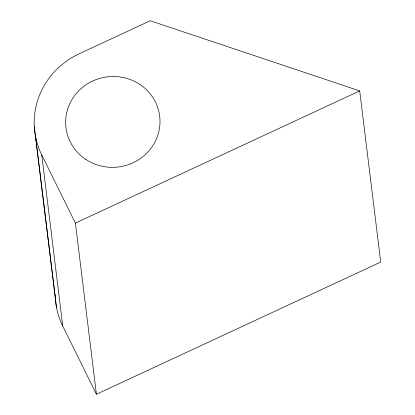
<?xml version="1.0" encoding="UTF-8"?>
<svg xmlns="http://www.w3.org/2000/svg" width="415" height="415" viewBox="0 0 415 415"><rect width="100%" height="100%" fill="white"/><g stroke="black" fill="none" stroke-linecap="round" stroke-linejoin="round"><path stroke-width="0.62" d="M96.415 394.25L75.4 223.088L359.701 90.911L380.716 262.072L96.415 394.25L62.769 326.123A78.684 75.67 -7 0 1 55.216 295.065M359.701 90.911L150.251 20.75L79.177 53.794A78.684 75.67 -7 0 0 41.749 154.966L62.769 326.123M41.749 154.966L75.4 223.088M34.284 126.378L55.299 297.539M35.462 136.208L56.482 307.365M85.988 159.526A47.211 45.401 -7 0 0 159.853 125.19A47.211 45.401 -7 0 0 92.638 81.044A47.211 45.401 -7 0 0 85.988 159.526"/></g></svg>
